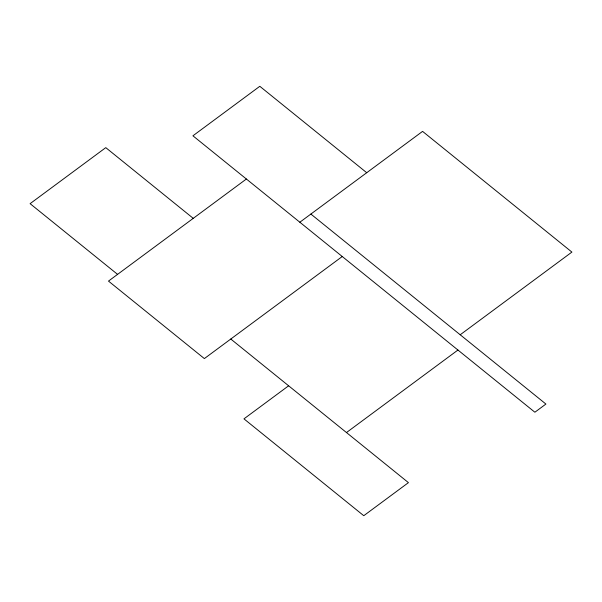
<?xml version="1.0" encoding="UTF-8"?>
<svg xmlns="http://www.w3.org/2000/svg" width="602" height="602" viewBox="0 0 602 602"><rect width="100%" height="100%" fill="white"/><g stroke="black" fill="none" stroke-linecap="round" stroke-linejoin="round"><path stroke-width="0.9" d="M246.384 179.012L108.488 281.096L204.364 358.589L342.26 256.512M299.841 222.228L422.574 131.379L571.9 252.087L460.206 334.772M288.629 385.792L243.96 418.857L363.766 515.703L408.434 482.638L230.784 339.031M346.474 432.552L457.949 350.033M366.723 172.721L259.808 86.297L192.926 135.804L534.877 412.227L545.916 404.055L310.873 214.064M193.25 218.353L105.779 147.64L30.1 203.664L117.571 274.369"/></g></svg>
